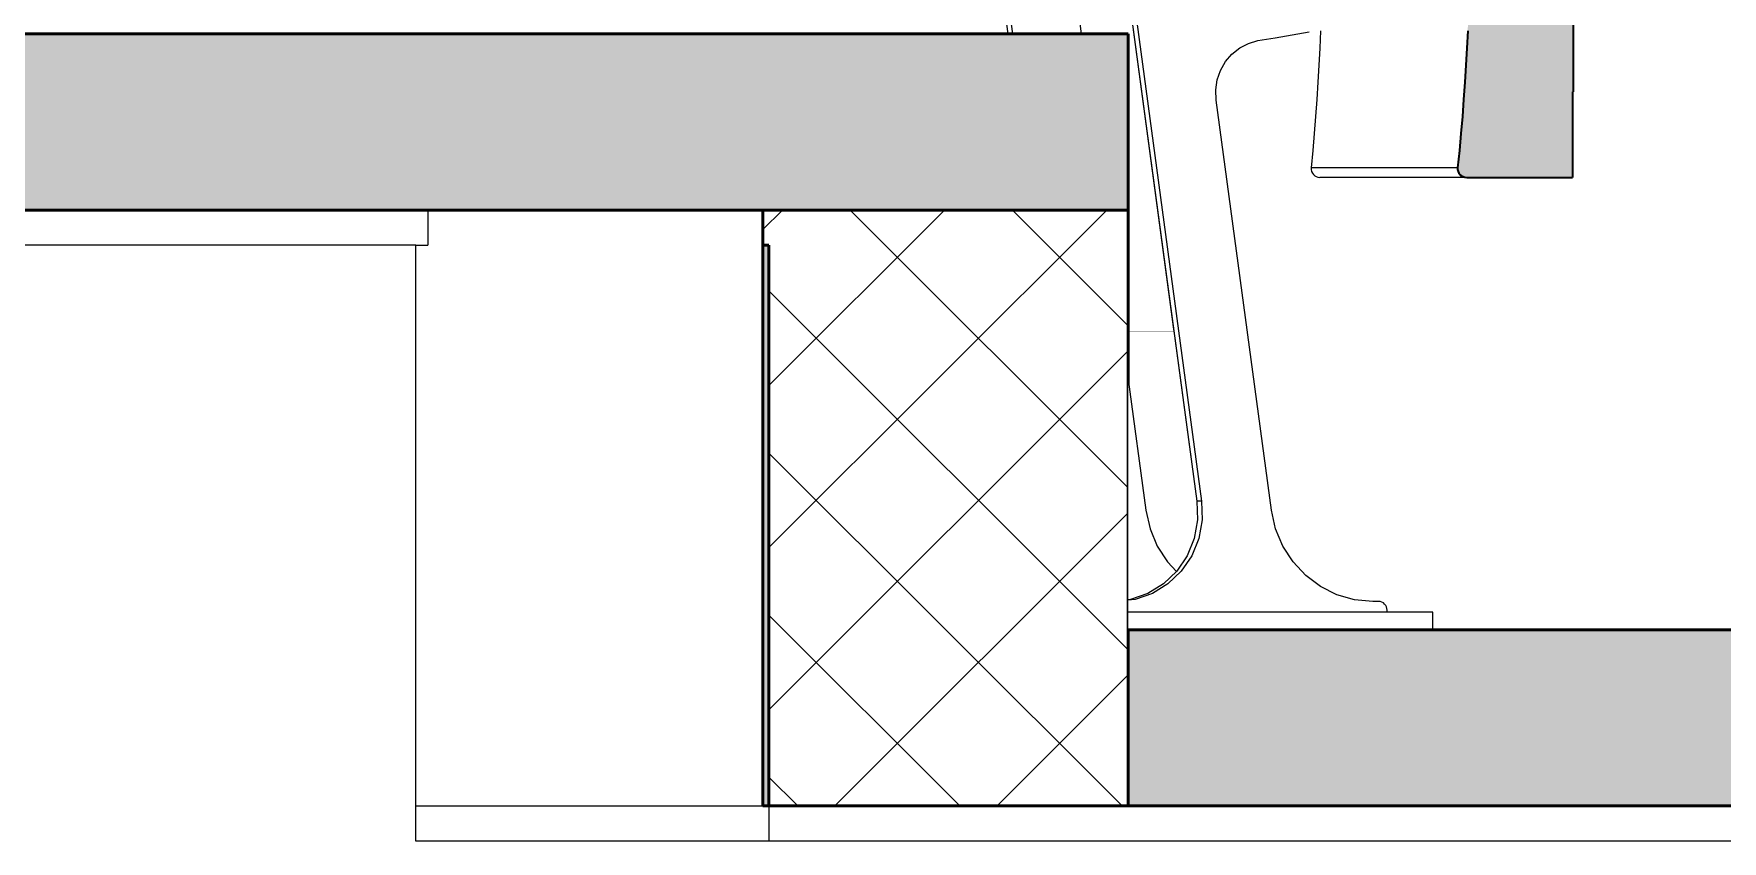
# Model space of a CAD drawing. Header units: millimetres. Extents: x -46169 to 135069, y -86316 to 18123.
# Drawn here: x 119136 to 120092, y -80249 to -79791 of the extents above; entities that cross this region are included whole.
import ezdxf

# ---------------------------------------------------------------- set-up
doc = ezdxf.new("R2010")
doc.units = ezdxf.units.MM
doc.header["$MEASUREMENT"] = 0
doc.linetypes.add('Wipeout_Contour', pattern=[1000, 0, -1000])
for name, color, linetype in [('New_A-20-M_Floor_Slab', 7, 'Continuous'), ('New_A-25-M_Wall_Int', 7, 'Continuous'), ('New_A-35-M_FFE_Fixed', 7, 'Continuous')]:
    doc.layers.add(name, color=color, linetype=linetype)
for name, color, linetype, lineweight, true_color in [('New_A-20-M_Floor_Slab_Pen_No__107', 7, 'Continuous', 15, 0xa6a6a6), ('New_A-20-M_Floor_Slab_Pen_No__27', 7, 'Continuous', 50, 0x2a2a2a), ('New_A-20-M_Floor_Slab_Pen_No__29', 7, 'Continuous', 50, 0x2a2a2a), ('New_A-20-M_Floor_Slab_Pen_No__81', 7, 'Continuous', 20, 0x6a6a6a), ('New_A-35-M_FFE_Fixed_Pen_No__104', 7, 'Continuous', 15, 0xa6a6a6), ('New_A-35-M_FFE_Fixed_Pen_No__44', 7, 'Continuous', 35, 0x444444)]:
    doc.layers.add(name, color=color, linetype=linetype, lineweight=lineweight, true_color=true_color)
for name, color, linetype, lineweight in [('New_A-20-M_Floor_Slab_Pen_No__87', 8, 'Continuous', 20), ('New_A-20-M_Floor_Slab_Pen_No__89', 8, 'Continuous', 20), ('New_A-35-M_FFE_Fixed_Pen_No__93', 8, 'Continuous', 13)]:
    doc.layers.add(name, color=color, linetype=linetype, lineweight=lineweight)

# ---------------------------------------------------------------- blocks, each defined once
blk = doc.blocks.new('Section Elem_5_3', base_point=(188935.42, -81480.18))
at = {"color": 254, "linetype": 'Wipeout_Contour', "lineweight": 0, "ltscale": 577226.286898}
blk.add_wipeout([(120332.03, -80228.68), (119552.05, -80228.68), (119552.05, -80248.68), (120332.03, -80248.68)], dxfattribs=at).dxf.layer = 'New_A-20-M_Floor_Slab'
at = {"layer": 'New_A-20-M_Floor_Slab_Pen_No__89', "linetype": 'Continuous'}
blk.add_line((120325.21, -80248.68), (119552.05, -80248.68), dxfattribs=at)
blk = doc.blocks.new('Section Elem_6_3', base_point=(188935.42, -81480.18))
at = {"color": 254, "linetype": 'Wipeout_Contour', "lineweight": 0, "ltscale": 573240.073068}
blk.add_wipeout([(119358.87, -79890.68), (118578.89, -79890.68), (118578.89, -79910.68), (119358.87, -79910.68)], dxfattribs=at).dxf.layer = 'New_A-20-M_Floor_Slab'
at = {"layer": 'New_A-20-M_Floor_Slab_Pen_No__89', "linetype": 'Continuous'}
blk.add_line((119352.05, -79910.68), (118578.89, -79910.68), dxfattribs=at)
blk = doc.blocks.new('Section Elem_11_3', base_point=(188935.42, -81480.18))
at = {"color": 254, "linetype": 'Wipeout_Contour', "lineweight": 0, "ltscale": 1872868.287829391}
blk.add_wipeout([(119781.55, -79959.43), (119755.68, -79959.43), (119755.68, -79986.85), (119765.67, -80060.98), (119768.02, -80071.43), (119772.12, -80081.28), (119777.85, -80090.21), (119782.94, -80095.7), (119783.15, -80095.5), (119789.04, -80086.76), (119793.01, -80076.92), (119794.87, -80066.43), (119794.54, -80055.77)], dxfattribs=at).dxf.layer = 'New_A-20-M_Floor_Slab'
at = {"layer": 'New_A-20-M_Floor_Slab_Pen_No__89', "linetype": 'Continuous'}
blk.add_line((119781.55, -79959.43), (119755.68, -79959.43), dxfattribs=at)
blk = doc.blocks.new('Section Elem_15_3', base_point=(188935.42, -81480.18))
at = {"color": 254, "linetype": 'Wipeout_Contour', "lineweight": 0, "ltscale": 863458.144745}
blk.add_wipeout([(119716.57, -79696.81), (119729.22, -79790.68), (119755.68, -79790.68), (119755.68, -79959.43), (119781.55, -79959.43), (119746.14, -79696.81)], dxfattribs=at).dxf.layer = 'New_A-25-M_Wall_Int'
blk = doc.blocks.new('Section Elem_24_3', base_point=(188935.42, -81480.18))
at = {"layer": 'New_A-20-M_Floor_Slab_Pen_No__27', "linetype": 'Continuous'}
for p, q in [((119755.68, -79890.68), (119755.68, -80128.68)), ((119755.68, -80128.68), (119755.68, -80228.68)), ((119755.68, -80228.68), (119552.05, -80228.68))]:
    blk.add_line(p, q, dxfattribs=at)
at = {"color": 254, "linetype": 'Wipeout_Contour', "lineweight": 0, "ltscale": 574850.508669}
blk.add_wipeout([(119358.87, -79890.68), (119358.87, -79910.68), (119548.62, -79910.68), (119548.62, -79890.68)], dxfattribs=at).dxf.layer = 'New_A-20-M_Floor_Slab'
at = {"layer": 'New_A-20-M_Floor_Slab_Pen_No__107', "linetype": 'Continuous'}
h = blk.add_hatch(dxfattribs=at)
h.set_pattern_fill('Concrete_Block_0003', color=256, style=0, pattern_type=2)
h.set_pattern_definition([(45, (188935.42, -81480.184), (-45.96194, 45.96194), []), (135, (188935.42, -81480.184), (45.96194, 45.96194), [])])
h.paths.add_polyline_path([(119548.62, -79890.68), (119548.62, -79910.68), (119552.05, -79910.68), (119552.05, -80228.68), (119755.68, -80228.68), (119755.68, -79890.68)])
at = {"layer": 'New_A-20-M_Floor_Slab_Pen_No__27', "linetype": 'Continuous'}
blk.add_line((119548.62, -79890.68), (119548.62, -79910.68), dxfattribs=at)
at = {"layer": 'New_A-20-M_Floor_Slab_Pen_No__87', "linetype": 'Continuous'}
blk.add_line((119358.87, -79890.68), (119358.87, -79910.68), dxfattribs=at)
blk = doc.blocks.new('Section Elem_25_3', base_point=(188935.42, -81480.18))
at = {"color": 254, "linetype": 'Wipeout_Contour', "lineweight": 0, "ltscale": 575215.546514}
blk.add_wipeout([(119352.05, -79910.68), (119352.05, -80228.68), (119548.62, -80228.68), (119548.62, -79910.68)], dxfattribs=at).dxf.layer = 'New_A-20-M_Floor_Slab'
at = {"layer": 'New_A-20-M_Floor_Slab_Pen_No__27', "linetype": 'Continuous'}
blk.add_line((119552.05, -79910.68), (119548.62, -79910.68), dxfattribs=at)
at = {"layer": 'New_A-20-M_Floor_Slab_Pen_No__87', "linetype": 'Continuous'}
blk.add_line((119352.05, -79910.68), (119358.87, -79910.68), dxfattribs=at)
at = {"color": 254, "linetype": 'Wipeout_Contour', "lineweight": 0, "ltscale": 575597.672465}
blk.add_wipeout([(119552.05, -80248.68), (119552.05, -80228.68), (119352.05, -80228.68), (119352.05, -80248.68)], dxfattribs=at).dxf.layer = 'New_A-20-M_Floor_Slab'
at = {"layer": 'New_A-20-M_Floor_Slab_Pen_No__107', "linetype": 'Continuous', "lineweight": 0, "true_color": 0xd2d2d2}
blk.add_hatch(color=254, dxfattribs=at).paths.add_polyline_path([(119552.05, -79910.68), (119548.62, -79910.68), (119548.62, -80228.68), (119552.05, -80228.68)])
at = {"layer": 'New_A-20-M_Floor_Slab_Pen_No__27', "linetype": 'Continuous'}
for p, q in [((119548.62, -79910.68), (119548.62, -80228.68)), ((119552.05, -79910.68), (119552.05, -80228.68)), ((119552.05, -80228.68), (119548.62, -80228.68))]:
    blk.add_line(p, q, dxfattribs=at)
at = {"layer": 'New_A-20-M_Floor_Slab_Pen_No__87', "linetype": 'Continuous'}
for p, q in [((119352.05, -80228.68), (119352.05, -79910.68)), ((119352.05, -80228.68), (119548.62, -80228.68)), ((119352.05, -80248.68), (119352.05, -80228.68)), ((119552.05, -80228.68), (119552.05, -80248.68)), ((119552.05, -80248.68), (119352.05, -80248.68))]:
    blk.add_line(p, q, dxfattribs=at)
blk = doc.blocks.new('Section Elem_83_3', base_point=(188935.42, -81480.18))
at = {"layer": 'New_A-35-M_FFE_Fixed_Pen_No__44', "linetype": 'Continuous'}
for p, q in [((120007.29, -79823.66), (120007.3, -79872.16)), ((120007.81, -79823.66), (120007.29, -79823.66))]:
    blk.add_line(p, q, dxfattribs=at)
at = {"layer": 'New_A-35-M_FFE_Fixed_Pen_No__44', "linetype": 'Continuous', "flags": 128}
blk.add_lwpolyline([(120007.81, -79679.66), (120007.81, -79811.66), (120007.81, -79823.66)], dxfattribs=at)
at = {"color": 254, "linetype": 'Wipeout_Contour', "lineweight": 0, "ltscale": 576118.659439}
blk.add_wipeout([(119864.66, -79789.08), (119864.22, -79798.79), (119947.52, -79798.79), (119947.99, -79789.08)], dxfattribs=at).dxf.layer = 'New_A-35-M_FFE_Fixed'
at = {"color": 254, "linetype": 'Wipeout_Contour', "lineweight": 0, "ltscale": 576253.156762}
blk.add_wipeout([(119859.35, -79866.67), (119942.3, -79866.67), (119943.26, -79856.99), (119860.24, -79856.99)], dxfattribs=at).dxf.layer = 'New_A-35-M_FFE_Fixed'
at = {"color": 254, "linetype": 'Wipeout_Contour', "lineweight": 0, "ltscale": 576383.315135}
blk.add_wipeout([(119789.04, -80086.76), (119783.15, -80095.5), (119785.74, -80095.5), (119791.63, -80086.76)], dxfattribs=at).dxf.layer = 'New_A-35-M_FFE_Fixed'
at = {"color": 254, "linetype": 'Wipeout_Contour', "lineweight": 0, "ltscale": 576365.553173}
blk.add_wipeout([(119778.18, -80102.76), (119775.6, -80102.76), (119766.73, -80108.19), (119769.32, -80108.19)], dxfattribs=at).dxf.layer = 'New_A-35-M_FFE_Fixed'
at = {"color": 254, "linetype": 'Wipeout_Contour', "lineweight": 0, "ltscale": 576328.046831}
blk.add_wipeout([(119755.68, -80111.69), (119755.68, -80111.98), (119759.54, -80111.55), (119756.95, -80111.55)], dxfattribs=at).dxf.layer = 'New_A-35-M_FFE_Fixed'
at = {"color": 254, "linetype": 'Wipeout_Contour', "lineweight": 0, "ltscale": 576637.034451}
blk.add_wipeout([(119928.15, -80118.68), (119755.68, -80118.68), (119755.68, -80128.68), (119928.15, -80128.68)], dxfattribs=at).dxf.layer = 'New_A-35-M_FFE_Fixed'
at = {"layer": 'New_A-35-M_FFE_Fixed_Pen_No__93', "linetype": 'Continuous'}
blk.add_line((119928.15, -80128.68), (119928.15, -80118.68), dxfattribs=at)
at = {"color": 254, "linetype": 'Wipeout_Contour', "lineweight": 0, "ltscale": 576234.644267}
blk.add_wipeout([(119861.07, -79847.3), (119860.24, -79856.99), (119943.26, -79856.99), (119944.14, -79847.3)], dxfattribs=at).dxf.layer = 'New_A-35-M_FFE_Fixed'
at = {"color": 254, "linetype": 'Wipeout_Contour', "lineweight": 0, "ltscale": 576281.324982}
blk.add_wipeout([(119861.33, -79871.21), (119862.2, -79871.73), (119945.36, -79871.73), (119944.42, -79871.21)], dxfattribs=at).dxf.layer = 'New_A-35-M_FFE_Fixed'
at = {"color": 254, "linetype": 'Wipeout_Contour', "lineweight": 0, "ltscale": 576379.053467}
blk.add_wipeout([(119795.6, -80076.92), (119793.01, -80076.92), (119789.04, -80086.76), (119791.63, -80086.76)], dxfattribs=at).dxf.layer = 'New_A-35-M_FFE_Fixed'
at = {"color": 254, "linetype": 'Wipeout_Contour', "lineweight": 0, "ltscale": 576378.745842}
blk.add_wipeout([(119785.74, -80095.5), (119783.15, -80095.5), (119775.6, -80102.76), (119778.18, -80102.76)], dxfattribs=at).dxf.layer = 'New_A-35-M_FFE_Fixed'
at = {"color": 254, "linetype": 'Wipeout_Contour', "lineweight": 0, "ltscale": 576344.336628}
blk.add_wipeout([(119756.95, -80111.55), (119759.54, -80111.55), (119769.32, -80108.19), (119766.73, -80108.19)], dxfattribs=at).dxf.layer = 'New_A-35-M_FFE_Fixed'
at = {"color": 254, "linetype": 'Wipeout_Contour', "lineweight": 0, "ltscale": 576215.896481}
blk.add_wipeout([(119861.83, -79837.61), (119861.07, -79847.3), (119944.14, -79847.3), (119944.96, -79837.61)], dxfattribs=at).dxf.layer = 'New_A-35-M_FFE_Fixed'
at = {"color": 254, "linetype": 'Wipeout_Contour', "lineweight": 0, "ltscale": 576285.409868}
blk.add_wipeout([(119862.2, -79871.73), (119863.16, -79872.05), (119946.38, -79872.05), (119945.36, -79871.73)], dxfattribs=at).dxf.layer = 'New_A-35-M_FFE_Fixed'
at = {"color": 254, "linetype": 'Wipeout_Contour', "lineweight": 0, "ltscale": 576366.154567}
blk.add_wipeout([(119795.6, -80076.92), (119797.46, -80066.43), (119794.87, -80066.43), (119793.01, -80076.92)], dxfattribs=at).dxf.layer = 'New_A-35-M_FFE_Fixed'
at = {"color": 254, "linetype": 'Wipeout_Contour', "lineweight": 0, "ltscale": 576196.914287}
blk.add_wipeout([(119862.52, -79827.91), (119861.83, -79837.61), (119944.96, -79837.61), (119945.7, -79827.91)], dxfattribs=at).dxf.layer = 'New_A-35-M_FFE_Fixed'
at = {"color": 254, "linetype": 'Wipeout_Contour', "lineweight": 0, "ltscale": 576289.260844}
blk.add_wipeout([(119863.16, -79872.05), (119864.16, -79872.16), (119947.45, -79872.16), (119946.38, -79872.05)], dxfattribs=at).dxf.layer = 'New_A-35-M_FFE_Fixed'
at = {"color": 254, "linetype": 'Wipeout_Contour', "lineweight": 0, "ltscale": 576177.698576}
blk.add_wipeout([(119862.52, -79827.91), (119945.7, -79827.91), (119946.38, -79818.21), (119863.16, -79818.21)], dxfattribs=at).dxf.layer = 'New_A-35-M_FFE_Fixed'
at = {"color": 254, "linetype": 'Wipeout_Contour', "lineweight": 0, "ltscale": 576266.180661}
blk.add_wipeout([(119859.36, -79867.71), (119859.57, -79868.73), (119942.54, -79868.73), (119942.31, -79867.71)], dxfattribs=at).dxf.layer = 'New_A-35-M_FFE_Fixed'
at = {"color": 254, "linetype": 'Wipeout_Contour', "lineweight": 0, "ltscale": 576158.250252}
blk.add_wipeout([(119863.72, -79808.5), (119863.16, -79818.21), (119946.38, -79818.21), (119946.99, -79808.5)], dxfattribs=at).dxf.layer = 'New_A-35-M_FFE_Fixed'
at = {"color": 254, "linetype": 'Wipeout_Contour', "lineweight": 0, "ltscale": 576269.443338}
blk.add_wipeout([(119859.57, -79868.73), (119859.98, -79869.68), (119942.98, -79869.68), (119942.54, -79868.73)], dxfattribs=at).dxf.layer = 'New_A-35-M_FFE_Fixed'
at = {"color": 254, "linetype": 'Wipeout_Contour', "lineweight": 0, "ltscale": 576138.570231}
blk.add_wipeout([(119864.22, -79798.79), (119863.72, -79808.5), (119946.99, -79808.5), (119947.52, -79798.79)], dxfattribs=at).dxf.layer = 'New_A-35-M_FFE_Fixed'
at = {"color": 254, "linetype": 'Wipeout_Contour', "lineweight": 0, "ltscale": 576277.183379}
blk.add_wipeout([(119860.58, -79870.52), (119861.33, -79871.21), (119944.42, -79871.21), (119943.62, -79870.52)], dxfattribs=at).dxf.layer = 'New_A-35-M_FFE_Fixed'
at = {"color": 254, "linetype": 'Wipeout_Contour', "lineweight": 0, "ltscale": 576273.164723}
blk.add_wipeout([(119859.98, -79869.68), (119860.58, -79870.52), (119943.62, -79870.52), (119942.98, -79869.68)], dxfattribs=at).dxf.layer = 'New_A-35-M_FFE_Fixed'
at = {"color": 254, "linetype": 'Wipeout_Contour', "lineweight": 0, "ltscale": 576263.518233}
blk.add_wipeout([(119859.35, -79866.67), (119859.36, -79867.71), (119942.31, -79867.71), (119942.3, -79866.67)], dxfattribs=at).dxf.layer = 'New_A-35-M_FFE_Fixed'
at = {"layer": 'New_A-35-M_FFE_Fixed_Pen_No__104', "linetype": 'Continuous'}
blk.add_hatch(color=256, dxfattribs=at).paths.add_polyline_path([(119942.98, -79869.68), (119943.62, -79870.52), (119944.42, -79871.21), (119945.36, -79871.73), (119946.38, -79872.05), (119947.45, -79872.16), (119988.66, -79872.16), (120001.08, -79872.16), (120007.3, -79872.16), (120007.29, -79823.66), (120007.81, -79823.66), (120007.81, -79811.66), (120007.81, -79679.66), (120007.26, -79679.66), (120007.26, -79523.28), (120016.34, -79447.41), (120016.5, -79444.71), (120016.16, -79442.03), (120015.32, -79439.46), (120014.02, -79437.07), (120012.29, -79434.94), (120010.2, -79433.15), (120007.81, -79431.75), (120005.2, -79430.78), (119967.3, -79420.46), (119964.22, -79419.94), (119961.1, -79420.02), (119958.06, -79420.7), (119955.23, -79421.96), (119952.71, -79423.74), (119950.6, -79425.97), (119949.01, -79428.56), (119947.98, -79431.4), (119944.24, -79448.11), (119941.26, -79464.97), (119939.05, -79481.93), (119937.61, -79498.97), (119936.95, -79516.05), (119937.06, -79533.15), (119937.94, -79550.22), (119939.6, -79567.24), (119941.79, -79586.6), (119943.71, -79605.98), (119945.34, -79625.39), (119946.69, -79644.82), (119947.77, -79664.27), (119948.56, -79683.72), (119949.07, -79703.19), (119949.3, -79722.66), (119949.32, -79726.29), (119949.32, -79729.91), (119949.31, -79733.54), (119949.3, -79737.16), (119949.27, -79740.79), (119949.23, -79744.41), (119949.19, -79748.04), (119949.13, -79751.66), (119949.04, -79756.34), (119948.94, -79761.02), (119948.82, -79765.69), (119948.69, -79770.37), (119948.54, -79775.05), (119948.37, -79779.72), (119948.19, -79784.4), (119947.99, -79789.08), (119947.52, -79798.79), (119946.99, -79808.5), (119946.38, -79818.21), (119945.7, -79827.91), (119944.96, -79837.61), (119944.14, -79847.3), (119943.26, -79856.99), (119942.3, -79866.67), (119942.31, -79867.71), (119942.54, -79868.73)])
at = {"layer": 'New_A-35-M_FFE_Fixed_Pen_No__44', "linetype": 'Continuous', "flags": 128}
blk.add_lwpolyline([(119947.99, -79789.08), (119947.52, -79798.79), (119946.99, -79808.5), (119946.38, -79818.21), (119945.7, -79827.91), (119944.96, -79837.61), (119944.14, -79847.3), (119943.26, -79856.99), (119942.3, -79866.67), (119942.31, -79867.71), (119942.54, -79868.73), (119942.98, -79869.68), (119943.62, -79870.52), (119944.42, -79871.21), (119945.36, -79871.73), (119946.38, -79872.05), (119947.45, -79872.16), (119988.66, -79872.16), (120001.08, -79872.16), (120007.3, -79872.16)], dxfattribs=at)
at = {"color": 254, "linetype": 'Wipeout_Contour', "lineweight": 0, "ltscale": 12373648.85511816}
blk.add_wipeout([(119601.94, -78927.76), (119601.94, -78928.84), (119602.02, -78929.78), (119602.28, -78930.69), (119602.7, -78931.53), (119603.26, -78932.28), (119603.95, -78932.9), (119604.74, -78933.38), (119605.6, -78933.69), (119606.5, -78933.83), (119614.72, -78935.05), (119622.61, -78937.7), (119629.95, -78941.71), (119636.52, -78946.96), (119642.12, -78953.3), (119646.59, -78960.54), (119649.8, -78968.47), (119651.65, -78976.84), (119797.13, -80055.77), (119797.46, -80066.43), (119795.6, -80076.92), (119791.63, -80086.76), (119785.74, -80095.5), (119778.18, -80102.76), (119769.32, -80108.19), (119759.54, -80111.55), (119755.68, -80111.98), (119755.68, -80118.68), (119902.37, -80118.68), (119902.37, -80117.68), (119902.27, -80116.71), (119902, -80115.77), (119901.55, -80114.91), (119900.95, -80114.15), (119900.22, -80113.53), (119899.38, -80113.07), (119898.48, -80112.78), (119897.54, -80112.68), (119894.25, -80112.68), (119883.93, -80111.73), (119873.94, -80108.88), (119864.6, -80104.24), (119856.2, -80097.95), (119849.03, -80090.21), (119843.29, -80081.28), (119839.19, -80071.43), (119836.85, -80060.98), (119805.47, -79828.3), (119805.23, -79822.55), (119806.06, -79816.87), (119807.92, -79811.45), (119810.74, -79806.5), (119814.43, -79802.19), (119818.84, -79798.7), (119823.81, -79796.13), (119829.17, -79794.6), (119838.85, -79792.96), (119848.54, -79791.29), (119858.21, -79789.59), (119864.68, -79788.43), (119864.84, -79784.4), (119865.01, -79779.72), (119865.17, -79775.05), (119865.31, -79770.37), (119865.44, -79765.69), (119865.55, -79761.02), (119865.64, -79756.34), (119865.72, -79751.66), (119865.77, -79748.04), (119865.82, -79744.41), (119865.85, -79740.79), (119865.88, -79737.16), (119865.89, -79733.57), (119865.9, -79729.91), (119865.9, -79726.29), (119865.88, -79722.66), (119816.44, -79722.66), (119811.28, -79722.18), (119806.29, -79720.76), (119801.62, -79718.44), (119797.42, -79715.29), (119793.83, -79711.42), (119790.97, -79706.96), (119788.91, -79702.03), (119787.74, -79696.81), (119684.04, -78927.76)], dxfattribs=at).dxf.layer = 'New_A-35-M_FFE_Fixed'
at = {"layer": 'New_A-35-M_FFE_Fixed_Pen_No__93', "linetype": 'Continuous'}
for p, q in [((119687.62, -79790.68), (119624.87, -79325.29)), ((119690.21, -79790.68), (119627.46, -79325.29)), ((119818.84, -79798.7), (119823.81, -79796.13)), ((119823.81, -79796.13), (119829.17, -79794.6)), ((119829.17, -79794.6), (119838.85, -79792.96)), ((119838.85, -79792.96), (119848.54, -79791.29)), ((119848.54, -79791.29), (119858.21, -79789.59)), ((119864.66, -79789.08), (119864.22, -79798.79)), ((119807.92, -79811.45), (119810.74, -79806.5)), ((119810.74, -79806.5), (119814.43, -79802.19)), ((119814.43, -79802.19), (119818.84, -79798.7)), ((119864.22, -79798.79), (119863.72, -79808.5)), ((119806.06, -79816.87), (119807.92, -79811.45)), ((119863.72, -79808.5), (119863.16, -79818.21)), ((119805.23, -79822.55), (119806.06, -79816.87)), ((119805.47, -79828.3), (119805.23, -79822.55)), ((119863.16, -79818.21), (119862.52, -79827.91)), ((119836.85, -80060.98), (119805.47, -79828.3)), ((119862.52, -79827.91), (119861.83, -79837.61)), ((119861.83, -79837.61), (119861.07, -79847.3)), ((119861.07, -79847.3), (119860.24, -79856.99)), ((119860.24, -79856.99), (119859.35, -79866.67)), ((119859.35, -79866.67), (119859.36, -79867.71)), ((119942.3, -79866.67), (119859.35, -79866.67)), ((119859.36, -79867.71), (119859.57, -79868.73)), ((119859.57, -79868.73), (119859.98, -79869.68)), ((119859.98, -79869.68), (119860.58, -79870.52)), ((119860.58, -79870.52), (119861.33, -79871.21)), ((119861.33, -79871.21), (119862.2, -79871.73)), ((119862.2, -79871.73), (119863.16, -79872.05)), ((119863.16, -79872.05), (119864.16, -79872.16)), ((119947.45, -79872.16), (119864.16, -79872.16)), ((119839.19, -80071.43), (119836.85, -80060.98)), ((119843.29, -80081.28), (119839.19, -80071.43)), ((119793.01, -80076.92), (119789.04, -80086.76)), ((119795.6, -80076.92), (119791.63, -80086.76)), ((119849.03, -80090.21), (119843.29, -80081.28)), ((119856.2, -80097.95), (119849.03, -80090.21)), ((119864.6, -80104.24), (119856.2, -80097.95)), ((119873.94, -80108.88), (119864.6, -80104.24)), ((119883.93, -80111.73), (119873.94, -80108.88)), ((119894.25, -80112.68), (119883.93, -80111.73)), ((119897.54, -80112.68), (119894.25, -80112.68)), ((119898.48, -80112.78), (119897.54, -80112.68)), ((119899.38, -80113.07), (119898.48, -80112.78)), ((119900.22, -80113.53), (119899.38, -80113.07)), ((119928.15, -80118.68), (119755.68, -80118.68)), ((119900.95, -80114.15), (119900.22, -80113.53)), ((119901.55, -80114.91), (119900.95, -80114.15)), ((119902, -80115.77), (119901.55, -80114.91)), ((119902.27, -80116.71), (119902, -80115.77)), ((119902.37, -80117.68), (119902.27, -80116.71)), ((119902.37, -80118.68), (119902.37, -80117.68))]:
    blk.add_line(p, q, dxfattribs=at)
at = {"color": 254, "linetype": 'Wipeout_Contour', "lineweight": 0, "ltscale": 575359.413383}
blk.add_wipeout([(119696.05, -79325.29), (119794.54, -80055.77), (119797.13, -80055.77), (119698.63, -79325.29)], dxfattribs=at).dxf.layer = 'New_A-35-M_FFE_Fixed'
at = {"layer": 'New_A-35-M_FFE_Fixed_Pen_No__93', "linetype": 'Continuous'}
blk.add_line((119729.22, -79790.68), (119716.57, -79696.81), dxfattribs=at)
at = {"color": 254, "linetype": 'Wipeout_Contour', "lineweight": 0, "ltscale": 1440746.374460991}
blk.add_wipeout([(119765.67, -80060.98), (119755.68, -79986.85), (119755.68, -80111.69), (119756.95, -80111.55), (119766.73, -80108.19), (119775.6, -80102.76), (119782.94, -80095.7), (119777.85, -80090.21), (119772.12, -80081.28), (119768.02, -80071.43)], dxfattribs=at).dxf.layer = 'New_A-35-M_FFE_Fixed'
at = {"color": 254, "linetype": 'Wipeout_Contour', "lineweight": 0, "ltscale": 576345.204678}
blk.add_wipeout([(119794.54, -80055.77), (119794.87, -80066.43), (119797.46, -80066.43), (119797.13, -80055.77)], dxfattribs=at).dxf.layer = 'New_A-35-M_FFE_Fixed'
at = {"layer": 'New_A-35-M_FFE_Fixed_Pen_No__93', "linetype": 'Continuous'}
for p, q in [((119696.05, -79325.29), (119794.54, -80055.77)), ((119698.63, -79325.29), (119797.13, -80055.77)), ((119755.68, -79986.85), (119765.67, -80060.98)), ((119797.13, -80055.77), (119794.54, -80055.77)), ((119794.54, -80055.77), (119794.87, -80066.43)), ((119797.13, -80055.77), (119797.46, -80066.43)), ((119765.67, -80060.98), (119768.02, -80071.43)), ((119768.02, -80071.43), (119772.12, -80081.28)), ((119794.87, -80066.43), (119793.01, -80076.92)), ((119797.46, -80066.43), (119795.6, -80076.92)), ((119772.12, -80081.28), (119777.85, -80090.21)), ((119777.85, -80090.21), (119782.94, -80095.7)), ((119789.04, -80086.76), (119783.15, -80095.5)), ((119791.63, -80086.76), (119785.74, -80095.5)), ((119775.6, -80102.76), (119766.73, -80108.19)), ((119778.18, -80102.76), (119769.32, -80108.19)), ((119783.15, -80095.5), (119775.6, -80102.76)), ((119785.74, -80095.5), (119778.18, -80102.76)), ((119759.54, -80111.55), (119755.68, -80111.98)), ((119756.95, -80111.55), (119755.68, -80111.69)), ((119766.73, -80108.19), (119756.95, -80111.55)), ((119769.32, -80108.19), (119759.54, -80111.55))]:
    blk.add_line(p, q, dxfattribs=at)
blk = doc.blocks.new('Section Elem_87_3', base_point=(188935.42, -81480.18))
at = {"layer": 'New_A-20-M_Floor_Slab_Pen_No__81', "linetype": 'Continuous', "lineweight": 0, "true_color": 0x353535}
blk.add_hatch(color=250, dxfattribs=at).paths.add_polyline_path([(120728.84, -80128.68), (119755.68, -80128.68), (119755.68, -80228.68), (120728.84, -80228.68)])
at = {"layer": 'New_A-20-M_Floor_Slab_Pen_No__29', "linetype": 'Continuous'}
for p, q in [((120728.84, -80128.68), (119755.68, -80128.68)), ((120521.78, -80228.68), (119755.68, -80228.68))]:
    blk.add_line(p, q, dxfattribs=at)
blk = doc.blocks.new('Section Elem_88_3', base_point=(188935.42, -81480.18))
at = {"layer": 'New_A-20-M_Floor_Slab_Pen_No__81', "linetype": 'Continuous', "lineweight": 0, "true_color": 0x353535}
blk.add_hatch(color=250, dxfattribs=at).paths.add_polyline_path([(119755.68, -79790.68), (118782.52, -79790.68), (118782.52, -79890.68), (119755.68, -79890.68)])
at = {"layer": 'New_A-20-M_Floor_Slab_Pen_No__29', "linetype": 'Continuous'}
for p, q in [((119755.68, -79790.68), (118782.52, -79790.68)), ((119755.68, -79790.68), (119755.68, -79890.68)), ((119548.62, -79890.68), (118782.52, -79890.68)), ((119755.68, -79890.68), (119548.62, -79890.68))]:
    blk.add_line(p, q, dxfattribs=at)

msp = doc.modelspace()

# ---------------------------------------------------------------- block references
at = {"layer": 'New_A-20-M_Floor_Slab'}
for name in ['Section Elem_6_3', 'Section Elem_11_3', 'Section Elem_5_3']:
    msp.add_blockref(name, (188935.42, -81480.18), dxfattribs=at)

# ---------------------------------------------------------------- next in the draw order: block references
at = {"layer": 'New_A-25-M_Wall_Int'}
msp.add_blockref('Section Elem_15_3', (188935.42, -81480.18), dxfattribs=at)

# ---------------------------------------------------------------- next in the draw order: block references
at = {"layer": 'New_A-20-M_Floor_Slab'}
msp.add_blockref('Section Elem_24_3', (188935.42, -81480.18), dxfattribs=at)

# ---------------------------------------------------------------- next in the draw order: block references
msp.add_blockref('Section Elem_25_3', (188935.42, -81480.18), dxfattribs=at)

# ---------------------------------------------------------------- next in the draw order: block references
at = {"layer": 'New_A-35-M_FFE_Fixed'}
msp.add_blockref('Section Elem_83_3', (188935.42, -81480.18), dxfattribs=at)

# ---------------------------------------------------------------- next in the draw order: block references
at = {"layer": 'New_A-20-M_Floor_Slab'}
for name in ['Section Elem_88_3', 'Section Elem_87_3']:
    msp.add_blockref(name, (188935.42, -81480.18), dxfattribs=at)

doc.saveas('drawing.dxf')
